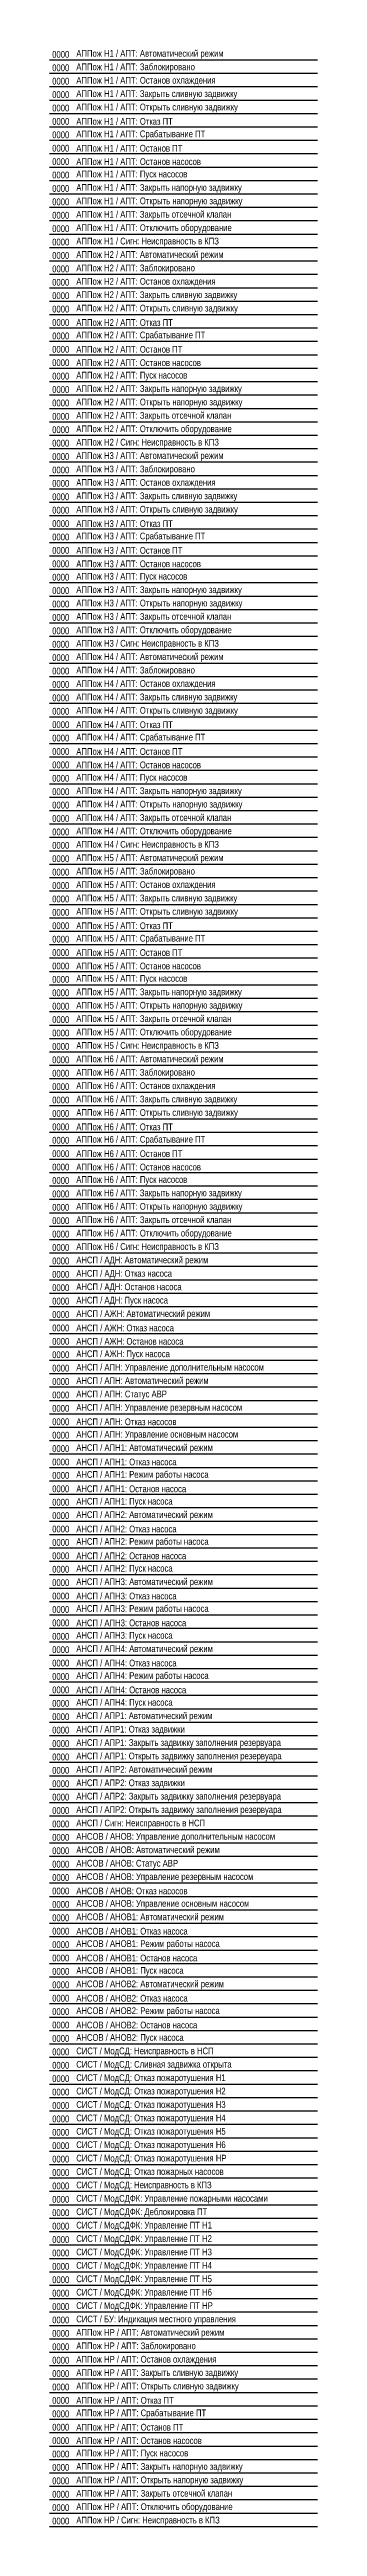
# Model space of a CAD drawing. Header units: millimetres. Extents: x -700 to 3725, y -920 to 4.
# Drawn here: x -700 to -600, y -920 to 4 of the extents above; entities that cross this region are included whole.
import ezdxf

# ---------------------------------------------------------------- set-up
doc = ezdxf.new("R2010")
doc.units = ezdxf.units.MM
for name, color, linetype, lineweight in [('Линии связи', 75, 'Continuous', 30), ('Сигналы внутр.', 13, 'Continuous', 30), ('Сигнатура', 153, 'Continuous', 30)]:
    doc.layers.add(name, color=color, linetype=linetype, lineweight=lineweight)
doc.styles.add('Narrow', font='ARIALN.TTF')

msp = doc.modelspace()

# ---------------------------------------------------------------- linework, layer by layer
at = {"layer": 'Линии связи'}
for p, q in [((-700, 0), (-600, 0)), ((-700, -5), (-600, -5)), ((-700, -10), (-600, -10)), ((-700, -15), (-600, -15)), ((-700, -20), (-600, -20)), ((-700, -25), (-600, -25)), ((-700, -30), (-600, -30)), ((-700, -35), (-600, -35)), ((-700, -40), (-600, -40)), ((-700, -45), (-600, -45)), ((-700, -50), (-600, -50)), ((-700, -55), (-600, -55)), ((-700, -60), (-600, -60)), ((-700, -65), (-600, -65)), ((-700, -70), (-600, -70)), ((-700, -75), (-600, -75)), ((-700, -80), (-600, -80)), ((-700, -85), (-600, -85)), ((-700, -90), (-600, -90)), ((-700, -95), (-600, -95)), ((-700, -100), (-600, -100)), ((-700, -105), (-600, -105)), ((-700, -110), (-600, -110)), ((-700, -115), (-600, -115)), ((-700, -120), (-600, -120)), ((-700, -125), (-600, -125)), ((-700, -130), (-600, -130)), ((-700, -135), (-600, -135)), ((-700, -140), (-600, -140)), ((-700, -145), (-600, -145)), ((-700, -150), (-600, -150)), ((-700, -155), (-600, -155)), ((-700, -160), (-600, -160)), ((-700, -165), (-600, -165)), ((-700, -170), (-600, -170)), ((-700, -175), (-600, -175)), ((-700, -180), (-600, -180)), ((-700, -185), (-600, -185)), ((-700, -190), (-600, -190)), ((-700, -195), (-600, -195)), ((-700, -200), (-600, -200)), ((-700, -205), (-600, -205)), ((-700, -210), (-600, -210)), ((-700, -215), (-600, -215)), ((-700, -220), (-600, -220)), ((-700, -225), (-600, -225)), ((-700, -230), (-600, -230)), ((-700, -235), (-600, -235)), ((-700, -240), (-600, -240)), ((-700, -245), (-600, -245)), ((-700, -250), (-600, -250)), ((-700, -255), (-600, -255)), ((-700, -260), (-600, -260)), ((-700, -265), (-600, -265)), ((-700, -270), (-600, -270)), ((-700, -275), (-600, -275)), ((-700, -280), (-600, -280)), ((-700, -285), (-600, -285)), ((-700, -290), (-600, -290)), ((-700, -295), (-600, -295)), ((-700, -300), (-600, -300)), ((-700, -305), (-600, -305)), ((-700, -310), (-600, -310)), ((-700, -315), (-600, -315)), ((-700, -320), (-600, -320)), ((-700, -325), (-600, -325)), ((-700, -330), (-600, -330)), ((-700, -335), (-600, -335)), ((-700, -340), (-600, -340)), ((-700, -345), (-600, -345)), ((-700, -350), (-600, -350)), ((-700, -355), (-600, -355)), ((-700, -360), (-600, -360)), ((-700, -365), (-600, -365)), ((-700, -370), (-600, -370)), ((-700, -375), (-600, -375)), ((-700, -380), (-600, -380)), ((-700, -385), (-600, -385)), ((-700, -390), (-600, -390)), ((-700, -395), (-600, -395)), ((-700, -400), (-600, -400)), ((-700, -405), (-600, -405)), ((-700, -410), (-600, -410)), ((-700, -415), (-600, -415)), ((-700, -420), (-600, -420)), ((-700, -425), (-600, -425)), ((-700, -430), (-600, -430)), ((-700, -435), (-600, -435)), ((-700, -440), (-600, -440)), ((-700, -445), (-600, -445)), ((-700, -450), (-600, -450)), ((-700, -455), (-600, -455)), ((-700, -460), (-600, -460)), ((-700, -465), (-600, -465)), ((-700, -470), (-600, -470)), ((-700, -475), (-600, -475)), ((-700, -480), (-600, -480)), ((-700, -485), (-600, -485)), ((-700, -490), (-600, -490)), ((-700, -495), (-600, -495)), ((-700, -500), (-600, -500)), ((-700, -505), (-600, -505)), ((-700, -510), (-600, -510)), ((-700, -515), (-600, -515)), ((-700, -520), (-600, -520)), ((-700, -525), (-600, -525)), ((-700, -530), (-600, -530)), ((-700, -535), (-600, -535)), ((-700, -540), (-600, -540)), ((-700, -545), (-600, -545)), ((-700, -550), (-600, -550)), ((-700, -555), (-600, -555)), ((-700, -560), (-600, -560)), ((-700, -565), (-600, -565)), ((-700, -570), (-600, -570)), ((-700, -575), (-600, -575)), ((-700, -580), (-600, -580)), ((-700, -585), (-600, -585)), ((-700, -590), (-600, -590)), ((-700, -595), (-600, -595)), ((-700, -600), (-600, -600)), ((-700, -605), (-600, -605)), ((-700, -610), (-600, -610)), ((-700, -615), (-600, -615)), ((-700, -620), (-600, -620)), ((-700, -625), (-600, -625)), ((-700, -630), (-600, -630)), ((-700, -635), (-600, -635)), ((-700, -640), (-600, -640)), ((-700, -645), (-600, -645)), ((-700, -650), (-600, -650)), ((-700, -655), (-600, -655)), ((-700, -660), (-600, -660)), ((-700, -665), (-600, -665)), ((-700, -670), (-600, -670)), ((-700, -675), (-600, -675)), ((-700, -680), (-600, -680)), ((-700, -685), (-600, -685)), ((-700, -690), (-600, -690)), ((-700, -695), (-600, -695)), ((-700, -700), (-600, -700)), ((-700, -705), (-600, -705)), ((-700, -710), (-600, -710)), ((-700, -715), (-600, -715)), ((-700, -720), (-600, -720)), ((-700, -725), (-600, -725)), ((-700, -730), (-600, -730)), ((-700, -735), (-600, -735)), ((-700, -740), (-600, -740)), ((-700, -745), (-600, -745)), ((-700, -750), (-600, -750)), ((-700, -755), (-600, -755)), ((-700, -760), (-600, -760)), ((-700, -765), (-600, -765)), ((-700, -770), (-600, -770)), ((-700, -775), (-600, -775)), ((-700, -780), (-600, -780)), ((-700, -785), (-600, -785)), ((-700, -790), (-600, -790)), ((-700, -795), (-600, -795)), ((-700, -800), (-600, -800)), ((-700, -805), (-600, -805)), ((-700, -810), (-600, -810)), ((-700, -815), (-600, -815)), ((-700, -820), (-600, -820)), ((-700, -825), (-600, -825)), ((-700, -830), (-600, -830)), ((-700, -835), (-600, -835)), ((-700, -840), (-600, -840)), ((-700, -845), (-600, -845)), ((-700, -850), (-600, -850)), ((-700, -855), (-600, -855)), ((-700, -860), (-600, -860)), ((-700, -865), (-600, -865)), ((-700, -870), (-600, -870)), ((-700, -875), (-600, -875)), ((-700, -880), (-600, -880)), ((-700, -885), (-600, -885)), ((-700, -890), (-600, -890)), ((-700, -895), (-600, -895)), ((-700, -900), (-600, -900)), ((-700, -905), (-600, -905)), ((-700, -910), (-600, -910)), ((-700, -915), (-600, -915)), ((-700, -920), (-600, -920))]:
    msp.add_line(p, q, dxfattribs=at)

# ---------------------------------------------------------------- texts
at = {"layer": 'Сигналы внутр.', "char_height": 2.5, "width": 100, "attachment_point": 4, "style": 'Narrow'}
for s, insert in [('АППож Н1 / АПТ: Автоматический режим', (-690, 2)), ('АППож Н1 / АПТ: Заблокировано', (-690, -3)), ('АППож Н1 / АПТ: Останов охлаждения', (-690, -8)), ('АППож Н1 / АПТ: Закрыть сливную задвижку', (-690, -13)), ('АППож Н1 / АПТ: Открыть сливную задвижку', (-690, -18)), ('АППож Н1 / АПТ: Отказ ПТ', (-690, -23)), ('АППож Н1 / АПТ: Срабатывание ПТ', (-690, -28)), ('АППож Н1 / АПТ: Останов ПТ', (-690, -33)), ('АППож Н1 / АПТ: Останов насосов', (-690, -38)), ('АППож Н1 / АПТ: Пуск насосов', (-690, -43)), ('АППож Н1 / АПТ: Закрыть напорную задвижку', (-690, -48)), ('АППож Н1 / АПТ: Открыть напорную задвижку', (-690, -53)), ('АППож Н1 / АПТ: Закрыть отсечной клапан', (-690, -58)), ('АППож Н1 / АПТ: Отключить оборудование', (-690, -63)), ('АППож Н1 / Сигн: Неисправность в КПЗ', (-690, -68)), ('АППож Н2 / АПТ: Автоматический режим', (-690, -73)), ('АППож Н2 / АПТ: Заблокировано', (-690, -78)), ('АППож Н2 / АПТ: Останов охлаждения', (-690, -83)), ('АППож Н2 / АПТ: Закрыть сливную задвижку', (-690, -88)), ('АППож Н2 / АПТ: Открыть сливную задвижку', (-690, -93)), ('АППож Н2 / АПТ: Отказ ПТ', (-690, -98)), ('АППож Н2 / АПТ: Срабатывание ПТ', (-690, -103)), ('АППож Н2 / АПТ: Останов ПТ', (-690, -108)), ('АППож Н2 / АПТ: Останов насосов', (-690, -113)), ('АППож Н2 / АПТ: Пуск насосов', (-690, -118)), ('АППож Н2 / АПТ: Закрыть напорную задвижку', (-690, -123)), ('АППож Н2 / АПТ: Открыть напорную задвижку', (-690, -128)), ('АППож Н2 / АПТ: Закрыть отсечной клапан', (-690, -133)), ('АППож Н2 / АПТ: Отключить оборудование', (-690, -138)), ('АППож Н2 / Сигн: Неисправность в КПЗ', (-690, -143)), ('АППож Н3 / АПТ: Автоматический режим', (-690, -148)), ('АППож Н3 / АПТ: Заблокировано', (-690, -153)), ('АППож Н3 / АПТ: Останов охлаждения', (-690, -158)), ('АППож Н3 / АПТ: Закрыть сливную задвижку', (-690, -163)), ('АППож Н3 / АПТ: Открыть сливную задвижку', (-690, -168)), ('АППож Н3 / АПТ: Отказ ПТ', (-690, -173)), ('АППож Н3 / АПТ: Срабатывание ПТ', (-690, -178)), ('АППож Н3 / АПТ: Останов ПТ', (-690, -183)), ('АППож Н3 / АПТ: Останов насосов', (-690, -188)), ('АППож Н3 / АПТ: Пуск насосов', (-690, -193)), ('АППож Н3 / АПТ: Закрыть напорную задвижку', (-690, -198)), ('АППож Н3 / АПТ: Открыть напорную задвижку', (-690, -203)), ('АППож Н3 / АПТ: Закрыть отсечной клапан', (-690, -208)), ('АППож Н3 / АПТ: Отключить оборудование', (-690, -213)), ('АППож Н3 / Сигн: Неисправность в КПЗ', (-690, -218)), ('АППож Н4 / АПТ: Автоматический режим', (-690, -223)), ('АППож Н4 / АПТ: Заблокировано', (-690, -228)), ('АППож Н4 / АПТ: Останов охлаждения', (-690, -233)), ('АППож Н4 / АПТ: Закрыть сливную задвижку', (-690, -238)), ('АППож Н4 / АПТ: Открыть сливную задвижку', (-690, -243)), ('АППож Н4 / АПТ: Отказ ПТ', (-690, -248)), ('АППож Н4 / АПТ: Срабатывание ПТ', (-690, -253)), ('АППож Н4 / АПТ: Останов ПТ', (-690, -258)), ('АППож Н4 / АПТ: Останов насосов', (-690, -263)), ('АППож Н4 / АПТ: Пуск насосов', (-690, -268)), ('АППож Н4 / АПТ: Закрыть напорную задвижку', (-690, -273)), ('АППож Н4 / АПТ: Открыть напорную задвижку', (-690, -278)), ('АППож Н4 / АПТ: Закрыть отсечной клапан', (-690, -283)), ('АППож Н4 / АПТ: Отключить оборудование', (-690, -288)), ('АППож Н4 / Сигн: Неисправность в КПЗ', (-690, -293)), ('АППож Н5 / АПТ: Автоматический режим', (-690, -298)), ('АППож Н5 / АПТ: Заблокировано', (-690, -303)), ('АППож Н5 / АПТ: Останов охлаждения', (-690, -308)), ('АППож Н5 / АПТ: Закрыть сливную задвижку', (-690, -313)), ('АППож Н5 / АПТ: Открыть сливную задвижку', (-690, -318)), ('АППож Н5 / АПТ: Отказ ПТ', (-690, -323)), ('АППож Н5 / АПТ: Срабатывание ПТ', (-690, -328)), ('АППож Н5 / АПТ: Останов ПТ', (-690, -333)), ('АППож Н5 / АПТ: Останов насосов', (-690, -338)), ('АППож Н5 / АПТ: Пуск насосов', (-690, -343)), ('АППож Н5 / АПТ: Закрыть напорную задвижку', (-690, -348)), ('АППож Н5 / АПТ: Открыть напорную задвижку', (-690, -353)), ('АППож Н5 / АПТ: Закрыть отсечной клапан', (-690, -358)), ('АППож Н5 / АПТ: Отключить оборудование', (-690, -363)), ('АППож Н5 / Сигн: Неисправность в КПЗ', (-690, -368)), ('АППож Н6 / АПТ: Автоматический режим', (-690, -373)), ('АППож Н6 / АПТ: Заблокировано', (-690, -378)), ('АППож Н6 / АПТ: Останов охлаждения', (-690, -383)), ('АППож Н6 / АПТ: Закрыть сливную задвижку', (-690, -388)), ('АППож Н6 / АПТ: Открыть сливную задвижку', (-690, -393)), ('АППож Н6 / АПТ: Отказ ПТ', (-690, -398)), ('АППож Н6 / АПТ: Срабатывание ПТ', (-690, -403)), ('АППож Н6 / АПТ: Останов ПТ', (-690, -408)), ('АППож Н6 / АПТ: Останов насосов', (-690, -413)), ('АППож Н6 / АПТ: Пуск насосов', (-690, -418)), ('АППож Н6 / АПТ: Закрыть напорную задвижку', (-690, -423)), ('АППож Н6 / АПТ: Открыть напорную задвижку', (-690, -428)), ('АППож Н6 / АПТ: Закрыть отсечной клапан', (-690, -433)), ('АППож Н6 / АПТ: Отключить оборудование', (-690, -438)), ('АППож Н6 / Сигн: Неисправность в КПЗ', (-690, -443)), ('АНСП / АДН: Автоматический режим', (-690, -448)), ('АНСП / АДН: Отказ насоса', (-690, -453)), ('АНСП / АДН: Останов насоса', (-690, -458)), ('АНСП / АДН: Пуск насоса', (-690, -463)), ('АНСП / АЖН: Автоматический режим', (-690, -468)), ('АНСП / АЖН: Отказ насоса', (-690, -473)), ('АНСП / АЖН: Останов насоса', (-690, -478)), ('АНСП / АЖН: Пуск насоса', (-690, -483)), ('АНСП / АПН: Управление дополнительным насосом', (-690, -488)), ('АНСП / АПН: Автоматический режим', (-690, -493)), ('АНСП / АПН: Статус АВР', (-690, -498)), ('АНСП / АПН: Управление резервным насосом', (-690, -503)), ('АНСП / АПН: Отказ насосов', (-690, -508)), ('АНСП / АПН: Управление основным насосом', (-690, -513)), ('АНСП / АПН1: Автоматический режим', (-690, -518)), ('АНСП / АПН1: Отказ насоса', (-690, -523)), ('АНСП / АПН1: Режим работы насоса', (-690, -528)), ('АНСП / АПН1: Останов насоса', (-690, -533)), ('АНСП / АПН1: Пуск насоса', (-690, -538)), ('АНСП / АПН2: Автоматический режим', (-690, -543)), ('АНСП / АПН2: Отказ насоса', (-690, -548)), ('АНСП / АПН2: Режим работы насоса', (-690, -553)), ('АНСП / АПН2: Останов насоса', (-690, -558)), ('АНСП / АПН2: Пуск насоса', (-690, -563)), ('АНСП / АПН3: Автоматический режим', (-690, -568)), ('АНСП / АПН3: Отказ насоса', (-690, -573)), ('АНСП / АПН3: Режим работы насоса', (-690, -578)), ('АНСП / АПН3: Останов насоса', (-690, -583)), ('АНСП / АПН3: Пуск насоса', (-690, -588)), ('АНСП / АПН4: Автоматический режим', (-690, -593)), ('АНСП / АПН4: Отказ насоса', (-690, -598)), ('АНСП / АПН4: Режим работы насоса', (-690, -603)), ('АНСП / АПН4: Останов насоса', (-690, -608)), ('АНСП / АПН4: Пуск насоса', (-690, -613)), ('АНСП / АПР1: Автоматический режим', (-690, -618)), ('АНСП / АПР1: Отказ задвижки', (-690, -623)), ('АНСП / АПР1: Закрыть задвижку заполнения резервуара', (-690, -628)), ('АНСП / АПР1: Открыть задвижку заполнения резервуара', (-690, -633)), ('АНСП / АПР2: Автоматический режим', (-690, -638)), ('АНСП / АПР2: Отказ задвижки', (-690, -643)), ('АНСП / АПР2: Закрыть задвижку заполнения резервуара', (-690, -648)), ('АНСП / АПР2: Открыть задвижку заполнения резервуара', (-690, -653)), ('АНСП / Сигн: Неисправность в НСП', (-690, -658)), ('АНСОВ / АНОВ: Управление дополнительным насосом', (-690, -663)), ('АНСОВ / АНОВ: Автоматический режим', (-690, -668)), ('АНСОВ / АНОВ: Статус АВР', (-690, -673)), ('АНСОВ / АНОВ: Управление резервным насосом', (-690, -678)), ('АНСОВ / АНОВ: Отказ насосов', (-690, -683)), ('АНСОВ / АНОВ: Управление основным насосом', (-690, -688)), ('АНСОВ / АНОВ1: Автоматический режим', (-690, -693)), ('АНСОВ / АНОВ1: Отказ насоса', (-690, -698)), ('АНСОВ / АНОВ1: Режим работы насоса', (-690, -703)), ('АНСОВ / АНОВ1: Останов насоса', (-690, -708)), ('АНСОВ / АНОВ1: Пуск насоса', (-690, -713)), ('АНСОВ / АНОВ2: Автоматический режим', (-690, -718)), ('АНСОВ / АНОВ2: Отказ насоса', (-690, -723)), ('АНСОВ / АНОВ2: Режим работы насоса', (-690, -728)), ('АНСОВ / АНОВ2: Останов насоса', (-690, -733)), ('АНСОВ / АНОВ2: Пуск насоса', (-690, -738)), ('СИСТ / МодСД: Неисправность в НСП', (-690, -743)), ('СИСТ / МодСД: Сливная задвижка открыта', (-690, -748)), ('СИСТ / МодСД: Отказ пожаротушения Н1', (-690, -753)), ('СИСТ / МодСД: Отказ пожаротушения Н2', (-690, -758)), ('СИСТ / МодСД: Отказ пожаротушения Н3', (-690, -763)), ('СИСТ / МодСД: Отказ пожаротушения Н4', (-690, -768)), ('СИСТ / МодСД: Отказ пожаротушения Н5', (-690, -773)), ('СИСТ / МодСД: Отказ пожаротушения Н6', (-690, -778)), ('СИСТ / МодСД: Отказ пожаротушения НР', (-690, -783)), ('СИСТ / МодСД: Отказ пожарных насосов', (-690, -788)), ('СИСТ / МодСД: Неисправность в КПЗ', (-690, -793)), ('СИСТ / МодСДФК: Управление пожарными насосами', (-690, -798)), ('СИСТ / МодСДФК: Деблокировка ПТ', (-690, -803)), ('СИСТ / МодСДФК: Управление ПТ Н1', (-690, -808)), ('СИСТ / МодСДФК: Управление ПТ Н2', (-690, -813)), ('СИСТ / МодСДФК: Управление ПТ Н3', (-690, -818)), ('СИСТ / МодСДФК: Управление ПТ Н4', (-690, -823)), ('СИСТ / МодСДФК: Управление ПТ Н5', (-690, -828)), ('СИСТ / МодСДФК: Управление ПТ Н6', (-690, -833)), ('СИСТ / МодСДФК: Управление ПТ НР', (-690, -838)), ('АППож НР / АПТ: Автоматический режим', (-690, -848)), ('СИСТ / БУ: Индикация местного управления', (-690, -843)), ('АППож НР / АПТ: Заблокировано', (-690, -853)), ('АППож НР / АПТ: Останов охлаждения', (-690, -858)), ('АППож НР / АПТ: Закрыть сливную задвижку', (-690, -863)), ('АППож НР / АПТ: Открыть сливную задвижку', (-690, -868)), ('АППож НР / АПТ: Отказ ПТ', (-690, -873)), ('АППож НР / АПТ: Срабатывание ПТ', (-690, -878)), ('АППож НР / АПТ: Останов ПТ', (-690, -883)), ('АППож НР / АПТ: Останов насосов', (-690, -888)), ('АППож НР / АПТ: Пуск насосов', (-690, -893)), ('АППож НР / АПТ: Закрыть напорную задвижку', (-690, -898)), ('АППож НР / АПТ: Открыть напорную задвижку', (-690, -903)), ('АППож НР / АПТ: Закрыть отсечной клапан', (-690, -908)), ('АППож НР / АПТ: Отключить оборудование', (-690, -913)), ('АППож НР / Сигн: Неисправность в КПЗ', (-690, -918))]:
    msp.add_mtext(s, dxfattribs=dict(at, insert=insert))
at = {"layer": 'Сигнатура', "char_height": 2.5, "width": 15, "attachment_point": 4, "style": 'Narrow'}
for insert in [(-699, 2), (-699, -3), (-699, -8), (-699, -13), (-699, -18), (-699, -23), (-699, -28), (-699, -33), (-699, -38), (-699, -43), (-699, -48), (-699, -53), (-699, -58), (-699, -63), (-699, -68), (-699, -73), (-699, -78), (-699, -83), (-699, -88), (-699, -93), (-699, -98), (-699, -103), (-699, -108), (-699, -113), (-699, -118), (-699, -123), (-699, -128), (-699, -133), (-699, -138), (-699, -143), (-699, -148), (-699, -153), (-699, -158), (-699, -163), (-699, -168), (-699, -173), (-699, -178), (-699, -183), (-699, -188), (-699, -193), (-699, -198), (-699, -203), (-699, -208), (-699, -213), (-699, -218), (-699, -223), (-699, -228), (-699, -233), (-699, -238), (-699, -243), (-699, -248), (-699, -253), (-699, -258), (-699, -263), (-699, -268), (-699, -273), (-699, -278), (-699, -283), (-699, -288), (-699, -293), (-699, -298), (-699, -303), (-699, -308), (-699, -313), (-699, -318), (-699, -323), (-699, -328), (-699, -333), (-699, -338), (-699, -343), (-699, -348), (-699, -353), (-699, -358), (-699, -363), (-699, -368), (-699, -373), (-699, -378), (-699, -383), (-699, -388), (-699, -393), (-699, -398), (-699, -403), (-699, -408), (-699, -413), (-699, -418), (-699, -423), (-699, -428), (-699, -433), (-699, -438), (-699, -443), (-699, -448), (-699, -453), (-699, -458), (-699, -463), (-699, -468), (-699, -473), (-699, -478), (-699, -483), (-699, -488), (-699, -493), (-699, -498), (-699, -503), (-699, -508), (-699, -513), (-699, -518), (-699, -523), (-699, -528), (-699, -533), (-699, -538), (-699, -543), (-699, -548), (-699, -553), (-699, -558), (-699, -563), (-699, -568), (-699, -573), (-699, -578), (-699, -583), (-699, -588), (-699, -593), (-699, -598), (-699, -603), (-699, -608), (-699, -613), (-699, -618), (-699, -623), (-699, -628), (-699, -633), (-699, -638), (-699, -643), (-699, -648), (-699, -653), (-699, -658), (-699, -663), (-699, -668), (-699, -673), (-699, -678), (-699, -683), (-699, -688), (-699, -693), (-699, -698), (-699, -703), (-699, -708), (-699, -713), (-699, -718), (-699, -723), (-699, -728), (-699, -733), (-699, -738), (-699, -743), (-699, -748), (-699, -753), (-699, -758), (-699, -763), (-699, -768), (-699, -773), (-699, -778), (-699, -783), (-699, -788), (-699, -793), (-699, -798), (-699, -803), (-699, -808), (-699, -813), (-699, -818), (-699, -823), (-699, -828), (-699, -833), (-699, -838), (-699, -843), (-699, -848), (-699, -853), (-699, -858), (-699, -863), (-699, -868), (-699, -873), (-699, -878), (-699, -883), (-699, -888), (-699, -893), (-699, -898), (-699, -903), (-699, -908), (-699, -913), (-699, -918)]:
    msp.add_mtext('0000', dxfattribs=dict(at, insert=insert))

doc.saveas('drawing.dxf')
